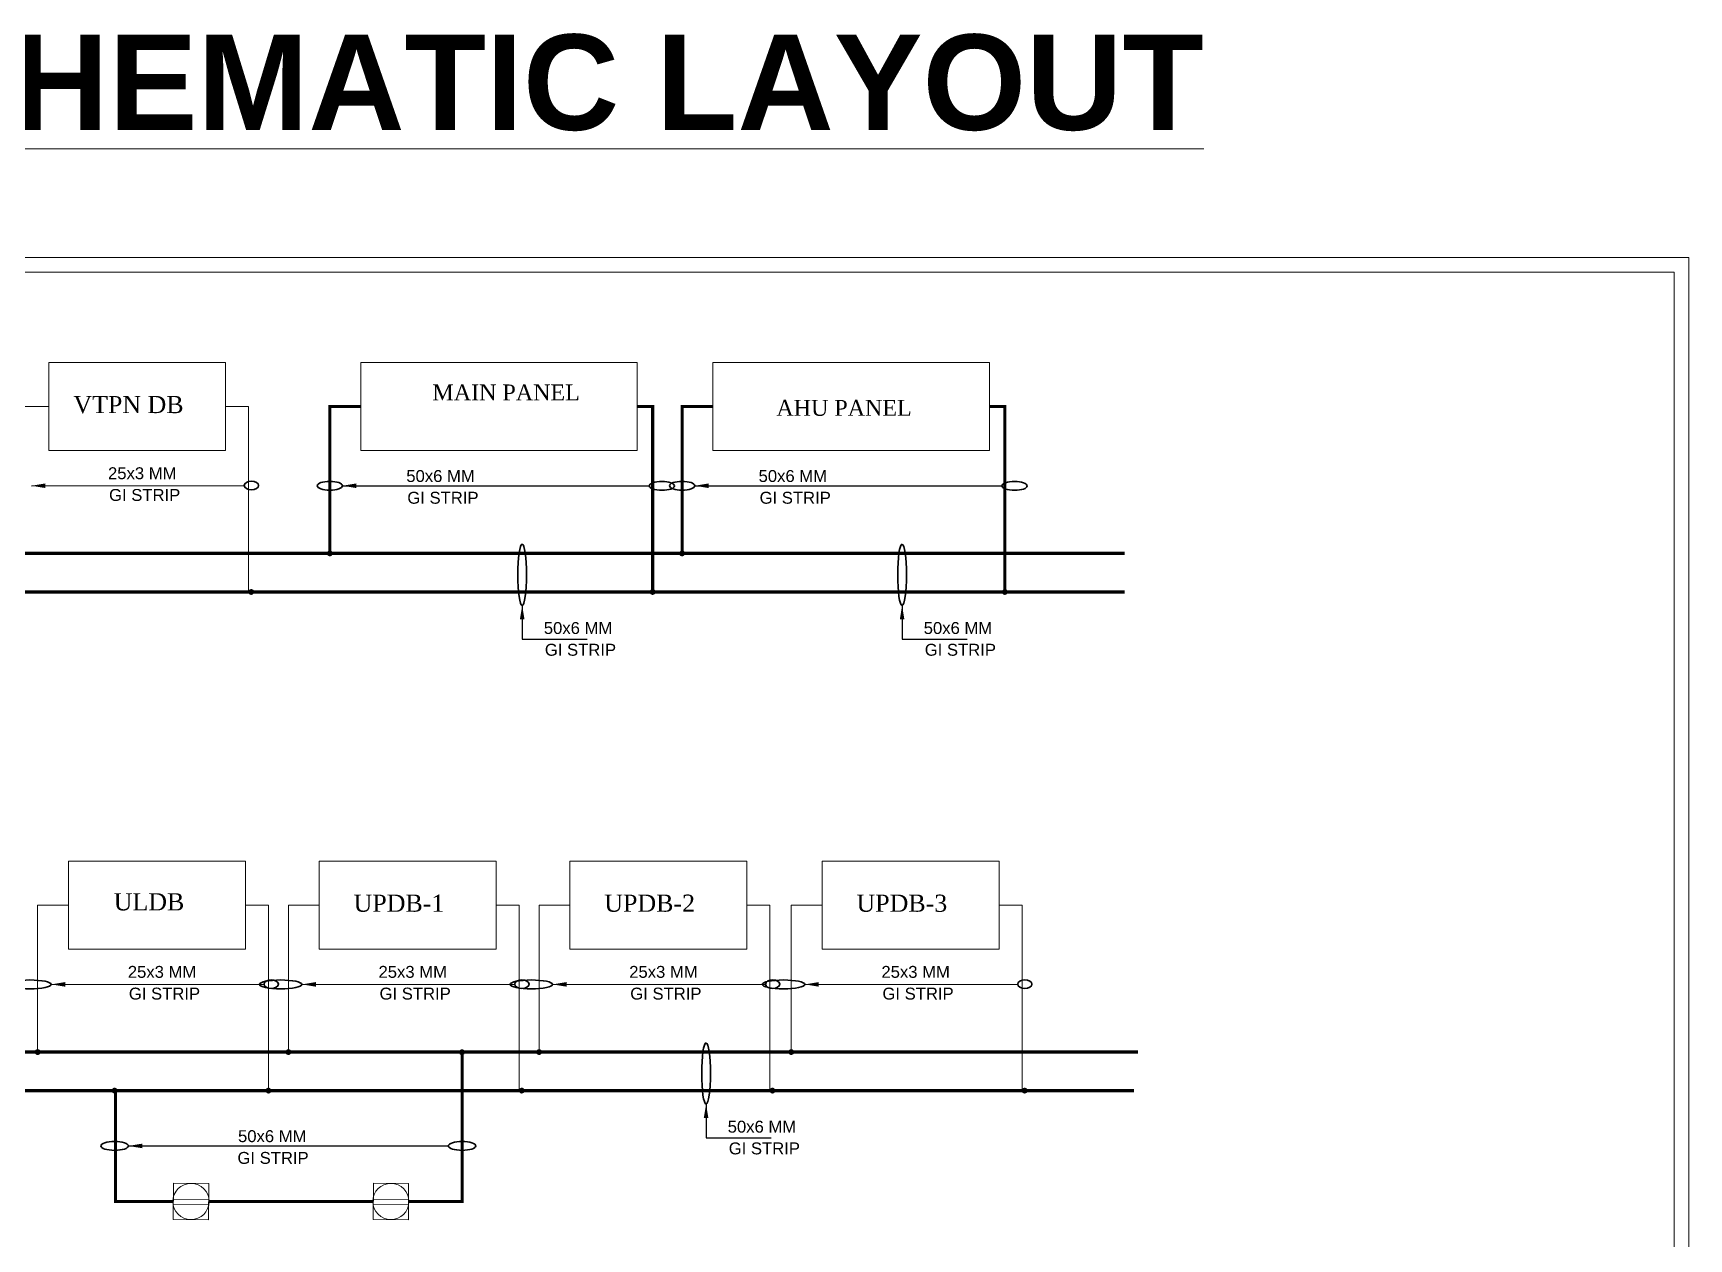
# Model space of a CAD drawing. Extents: x 3505867 to 4040009, y -660366 to -590408.
# Drawn here: x 3718286 to 3744332, y -609377 to -590408 of the extents above; entities that cross this region are included whole.
import ezdxf
from ezdxf.enums import TextEntityAlignment as Align

# ---------------------------------------------------------------- set-up
doc = ezdxf.new("R2010")
doc.units = 0
doc.header["$LTSCALE"] = 6
doc.header["$MEASUREMENT"] = 0
doc.layers.get('0').update_dxf_attribs({"linetype": 'CONTINUOUS', "lineweight": 0})
doc.layers.add('EP', color=3, linetype='CONTINUOUS', lineweight=0)
doc.layers.add('TITLE', color=7, linetype='CONTINUOUS', lineweight=0)
doc.styles.add('ARIAL', font='arial.ttf')
doc.styles.add('ROMANS', font='romans.shx')
doc.styles.get("Standard").update_dxf_attribs({"font": 'SIMPLEX'})
doc.styles.add('TIMES_R', font='times.ttf', dxfattribs={"height": 1.25})
doc.linetypes.add('GI_CABLE_SUPPLY', pattern='A,12.7,-5.08,["GI",Standard,S=2.54,R=0,X=-2.54,Y=-1.27],-5.08', length=22.86)
doc.dimstyles.new('cab.dim', dxfattribs={"dimscale": 1.1, "dimtxt": 115, "dimasz": 100, "dimexe": 10, "dimexo": 50, "dimgap": 35, "dimtad": 1, "dimdec": 0, "dimzin": 0, "dimdsep": 46, "dimtxsty": 'ROMANS', "dimcen": 0, "dimdle": 100, "dimclrd": 8, "dimclre": 8, "dimclrt": 7, "dimadec": 0, "dimazin": 0, "dimtfac": 1, "dimtdec": 0, "dimtofl": 0, "dimtmove": 0, "dimatfit": 3, "dimfxl": 1, "dimtolj": 1, "dimtzin": 0, "dimarcsym": 0})

# ---------------------------------------------------------------- blocks, each defined once
blk = doc.blocks.new('EPP')
at = {"layer": 'EP'}
for p, q in [((-6452.69, 4630.08), (-6461.87, 4630.01)), ((-6461.87, 4630.01), (-6461.81, 4621.08)), ((-6457.81, 4630.04), (-6457.75, 4621.11)), ((-6456.57, 4630.05), (-6456.51, 4621.12)), ((-6452.63, 4621.15), (-6452.69, 4630.08)), ((-6461.81, 4621.08), (-6452.63, 4621.15))]:
    blk.add_line(p, q, dxfattribs=at)
at = {"layer": 'EP', "extrusion": (0, 0, -1)}
blk.add_ellipse((-6457.25, 4625.58), major_axis=(-0.03, 4.59), ratio=0.999999, start_param=3.14159219408171, end_param=9.424777501261296, dxfattribs=at)

msp = doc.modelspace()

# ---------------------------------------------------------------- linework, layer by layer
for points in [[(3744332.2, -593936.6), (3744332.2, -625948), (3699251, -625948), (3699251, -593936.6)], [(3744100.4, -594168.4), (3744100.4, -625716.2), (3699482.8, -625716.2), (3699482.8, -594168.4)]]:
    msp.add_lwpolyline(points, close=True)
at = {"layer": 'EP', "color": 6}
for points in [[(3721315.2, -596976.2), (3718531.9, -596976.2), (3718531.9, -595588.4), (3721315.2, -595588.4)], [(3721315.2, -596976.2), (3718531.9, -596976.2), (3718531.9, -595588.4), (3721315.2, -595588.4)], [(3727788.8, -596976.2), (3723438.9, -596976.2), (3723438.9, -595588.4), (3727788.8, -595588.4)], [(3727788.8, -596976.2), (3723438.9, -596976.2), (3723438.9, -595588.4), (3727788.8, -595588.4)], [(3733330.2, -596976.2), (3728980.3, -596976.2), (3728980.3, -595588.4), (3733330.2, -595588.4)], [(3733330.2, -596976.2), (3728980.3, -596976.2), (3728980.3, -595588.4), (3733330.2, -595588.4)], [(3721626.4, -604820.6), (3718843.2, -604820.6), (3718843.2, -603432.8), (3721626.4, -603432.8)], [(3721626.4, -604820.6), (3718843.2, -604820.6), (3718843.2, -603432.8), (3721626.4, -603432.8)], [(3725570.1, -604820.6), (3722786.8, -604820.6), (3722786.8, -603432.8), (3725570.1, -603432.8)], [(3725570.1, -604820.6), (3722786.8, -604820.6), (3722786.8, -603432.8), (3725570.1, -603432.8)], [(3729513.7, -604820.6), (3726730.5, -604820.6), (3726730.5, -603432.8), (3729513.7, -603432.8)], [(3729513.7, -604820.6), (3726730.5, -604820.6), (3726730.5, -603432.8), (3729513.7, -603432.8)], [(3733480.9, -604820.6), (3730697.6, -604820.6), (3730697.6, -603432.8), (3733480.9, -603432.8)], [(3733480.9, -604820.6), (3730697.6, -604820.6), (3730697.6, -603432.8), (3733480.9, -603432.8)]]:
    msp.add_lwpolyline(points, close=True, dxfattribs=at)
at = {"layer": 'EP', "color": 5}
for points in [[(3718531.9, -596282.3), (3718046.6, -596282.3), (3718046.6, -598593.2)], [(3721315.2, -596282.3), (3721676.9, -596282.3), (3721676.9, -599199.8)], [(3718843.2, -604126.7), (3718357.9, -604126.7), (3718357.9, -606437.6)], [(3721626.4, -604126.7), (3721988.2, -604126.7), (3721988.2, -607044.2)], [(3722786.8, -604126.7), (3722301.5, -604126.7), (3722301.5, -606437.6)], [(3725570.1, -604126.7), (3725931.8, -604126.7), (3725931.8, -607044.2)], [(3726730.5, -604126.7), (3726245.2, -604126.7), (3726245.2, -606437.6)], [(3729513.7, -604126.7), (3729875.5, -604126.7), (3729875.5, -607044.2)], [(3730697.6, -604126.7), (3730212.3, -604126.7), (3730212.3, -606437.6)], [(3733480.9, -604126.7), (3733842.7, -604126.7), (3733842.7, -607044.2)]]:
    msp.add_lwpolyline(points, dxfattribs=at)
at = {"layer": 'EP', "color": 1, "linetype": 'GI_CABLE_SUPPLY', "ltscale": 10, "const_width": 50}
for points in [[(3723438.9, -596282.3), (3722953.6, -596282.3), (3722953.6, -598593.2)], [(3727788.8, -596282.3), (3728031.4, -596282.3), (3728031.4, -599199.8)], [(3728980.3, -596282.3), (3728495, -596282.3), (3728495, -598593.2)], [(3733330.2, -596282.3), (3733572.8, -596282.3), (3733572.8, -599199.8)], [(3707968.4, -598593.2), (3735457.6, -598593.2)], [(3735602.3, -607044.2), (3707968.4, -607044.2), (3707968.4, -598593.2)], [(3708870.8, -599199.8), (3735457.6, -599199.8)], [(3708870.8, -606437.6), (3735668.7, -606437.6)], [(3724206.7, -608788.3), (3725035.3, -608788.3), (3725035.3, -606437.6)], [(3720484.3, -608788.3), (3719583.4, -608788.3), (3719583.4, -607044.2)], [(3721061.8, -608788.3), (3723621.7, -608788.3)]]:
    msp.add_lwpolyline(points, dxfattribs=at)
at = {"layer": 'EP', "color": 7, "lineweight": 35, "const_width": 44.5}
for points in [[(3722930.2, -598593.2, 1), (3722977, -598593.2, 1)], [(3728471.6, -598593.2, 1), (3728518.4, -598593.2, 1)], [(3721694.4, -599199.8, 1), (3721741.2, -599199.8, 1)], [(3728008.1, -599199.8, 1), (3728054.8, -599199.8, 1)], [(3733549.4, -599199.8, 1), (3733596.2, -599199.8, 1)], [(3718334.5, -606437.6, 1), (3718381.3, -606437.6, 1)], [(3722278.1, -606437.6, 1), (3722324.9, -606437.6, 1)], [(3725009.3, -606440.7, 1), (3725056.1, -606440.7, 1)], [(3726221.8, -606437.6, 1), (3726268.6, -606437.6, 1)], [(3730188.9, -606437.6, 1), (3730235.7, -606437.6, 1)], [(3719545, -607044.2, 1), (3719591.8, -607044.2, 1)], [(3721964.8, -607044.2, 1), (3722011.6, -607044.2, 1)], [(3725949.3, -607044.2, 1), (3725996.1, -607044.2, 1)], [(3729893, -607044.2, 1), (3729939.8, -607044.2, 1)], [(3733860.1, -607044.2, 1), (3733906.9, -607044.2, 1)]]:
    msp.add_lwpolyline(points, format="xyb", close=True, dxfattribs=at)
at = {"layer": 'EP', "color": 7, "lineweight": 35, "extrusion": (0, 0, -1)}
for centre, major_axis, ratio in [((3721720.4, -597525.1), (-112.4, 0), 0.6155194), ((3722953.6, -597528.7), (-198.8, 0), 0.3480334), ((3728177.3, -597531.1), (-198.8, 0), 0.3480334), ((3728495, -597528.7), (-198.8, 0), 0.3480334), ((3733724.8, -597531.1), (-198.8, 0), 0.3480334), ((3725979.8, -598930), (0, 481.4), 0.1437623), ((3731955.9, -598930), (0, 481.4), 0.1437623), ((3718236.7, -605373.1), (-335, 0), 0.2065872), ((3722180.3, -605373.1), (-335, 0), 0.2065872), ((3722031.6, -605369.5), (-112.4, 0), 0.6155194), ((3726124, -605373.1), (-335, 0), 0.2065872), ((3725975.2, -605369.5), (-112.4, 0), 0.6155194), ((3730091.1, -605373.1), (-335, 0), 0.2065872), ((3729918.9, -605369.5), (-112.4, 0), 0.6155194), ((3733886.1, -605369.5), (-112.4, 0), 0.6155194), ((3728872.5, -606774.4), (0, 481.4), 0.1437623), ((3719568.4, -607914.5), (-216.2, 0), 0.320065), ((3725034.6, -607914.5), (-216.2, 0), 0.320065)]:
    msp.add_ellipse(centre, major_axis=major_axis, ratio=ratio, dxfattribs=at)

# ---------------------------------------------------------------- block references
at = {"layer": 'EP', "color": 1, "lineweight": -2, "xscale": -62.05976694199475, "yscale": 62.05976694199477, "zscale": 62.05976694199477}
for p, rotation in [((4008162, -1009286.9, 0), 90.04722843635733), ((4011306.9, -1009286.9, 0), 90.04722843635732)]:
    msp.add_blockref('EPP', p, dxfattribs=dict(at, rotation=rotation))

# ---------------------------------------------------------------- texts
at = {"layer": 'EP', "color": 7, "style": 'TIMES_R'}
for s, height, p in [('VTPN DB', 270, (3719786.3, -596386.3)), ('MAIN PANEL', 250, (3725726.9, -596185.3)), ('AHU PANEL', 250, (3731042.6, -596428.7)), ('ULDB', 270, (3720109.5, -604209.2)), ('UPDB-1', 270, (3724041.2, -604230.7)), ('UPDB-2', 270, (3727984.8, -604230.7)), ('UPDB-3', 270, (3731952, -604230.7))]:
    msp.add_text(s, height=height, dxfattribs=at).set_placement(p, align=Align.CENTER)
at = {"layer": 'EP', "color": 7, "lineweight": -3, "style": 'ARIAL'}
for s, p in [('25x3 MM ', (3719464.7, -597425.4)), ('50x6 MM ', (3724156.7, -597469.3)), ('50x6 MM ', (3729698, -597469.3)), ('GI STRIP', (3719480.9, -597767.5)), ('GI STRIP', (3724172.9, -597811.4)), ('GI STRIP', (3729714.2, -597811.4)), ('50x6 MM ', (3726319.7, -599860.6)), ('50x6 MM ', (3732295.8, -599860.6)), ('GI STRIP', (3726335.9, -600202.7)), ('GI STRIP', (3732312, -600202.7)), ('25x3 MM ', (3719776, -605269.8)), ('25x3 MM ', (3723719.6, -605269.8)), ('25x3 MM ', (3727663.3, -605269.8)), ('25x3 MM ', (3731630.4, -605269.8)), ('GI STRIP', (3719792.2, -605611.9)), ('GI STRIP', (3723735.8, -605611.9)), ('GI STRIP', (3727679.5, -605611.9)), ('GI STRIP', (3731646.6, -605611.9)), ('50x6 MM ', (3729212.4, -607705)), ('50x6 MM ', (3721509.4, -607854.4)), ('GI STRIP', (3729228.6, -608047.1)), ('GI STRIP', (3721500.6, -608196.5))]:
    msp.add_text(s, height=187.5, dxfattribs=at).set_placement(p)
at = {"layer": 'TITLE', "color": 6, "insert": (3720113.4, -590430.4), "char_height": 1500, "width": 36564.74, "attachment_point": 2, "style": 'ARIAL'}
msp.add_mtext('{\\L\\fArial|b1|i0|c0|p34;EARTHING SCHEMATIC LAYOUT}', dxfattribs=at)

# ---------------------------------------------------------------- leaders
at = {"layer": 'EP'}
for points in [[(3718259.9, -597528.7), (3721607.9, -597525.1)], [(3723151.9, -597528.7), (3727978.6, -597528.7)], [(3728693.3, -597528.7), (3733526, -597530.6)], [(3725979.8, -599411.4), (3725979.8, -599942.9), (3727002.6, -599942.9)], [(3731955.9, -599411.4), (3731955.9, -599942.9), (3732978.7, -599942.9)], [(3718571.2, -605373.1), (3721919.2, -605369.5)], [(3722514.8, -605373.1), (3725862.8, -605369.5)], [(3726458.4, -605373.1), (3729806.5, -605369.5)], [(3730425.6, -605373.1), (3733773.6, -605369.5)], [(3728872.5, -607255.8), (3728872.5, -607787.3), (3729895.3, -607787.3)], [(3719784.6, -607914.5), (3724818.4, -607914.5)]]:
    msp.add_leader(points, dimstyle='cab.dim', override={"dimasz": 200, "dimtad": 0, "dimclrd": 7}, dxfattribs=at)

doc.saveas('drawing.dxf')
